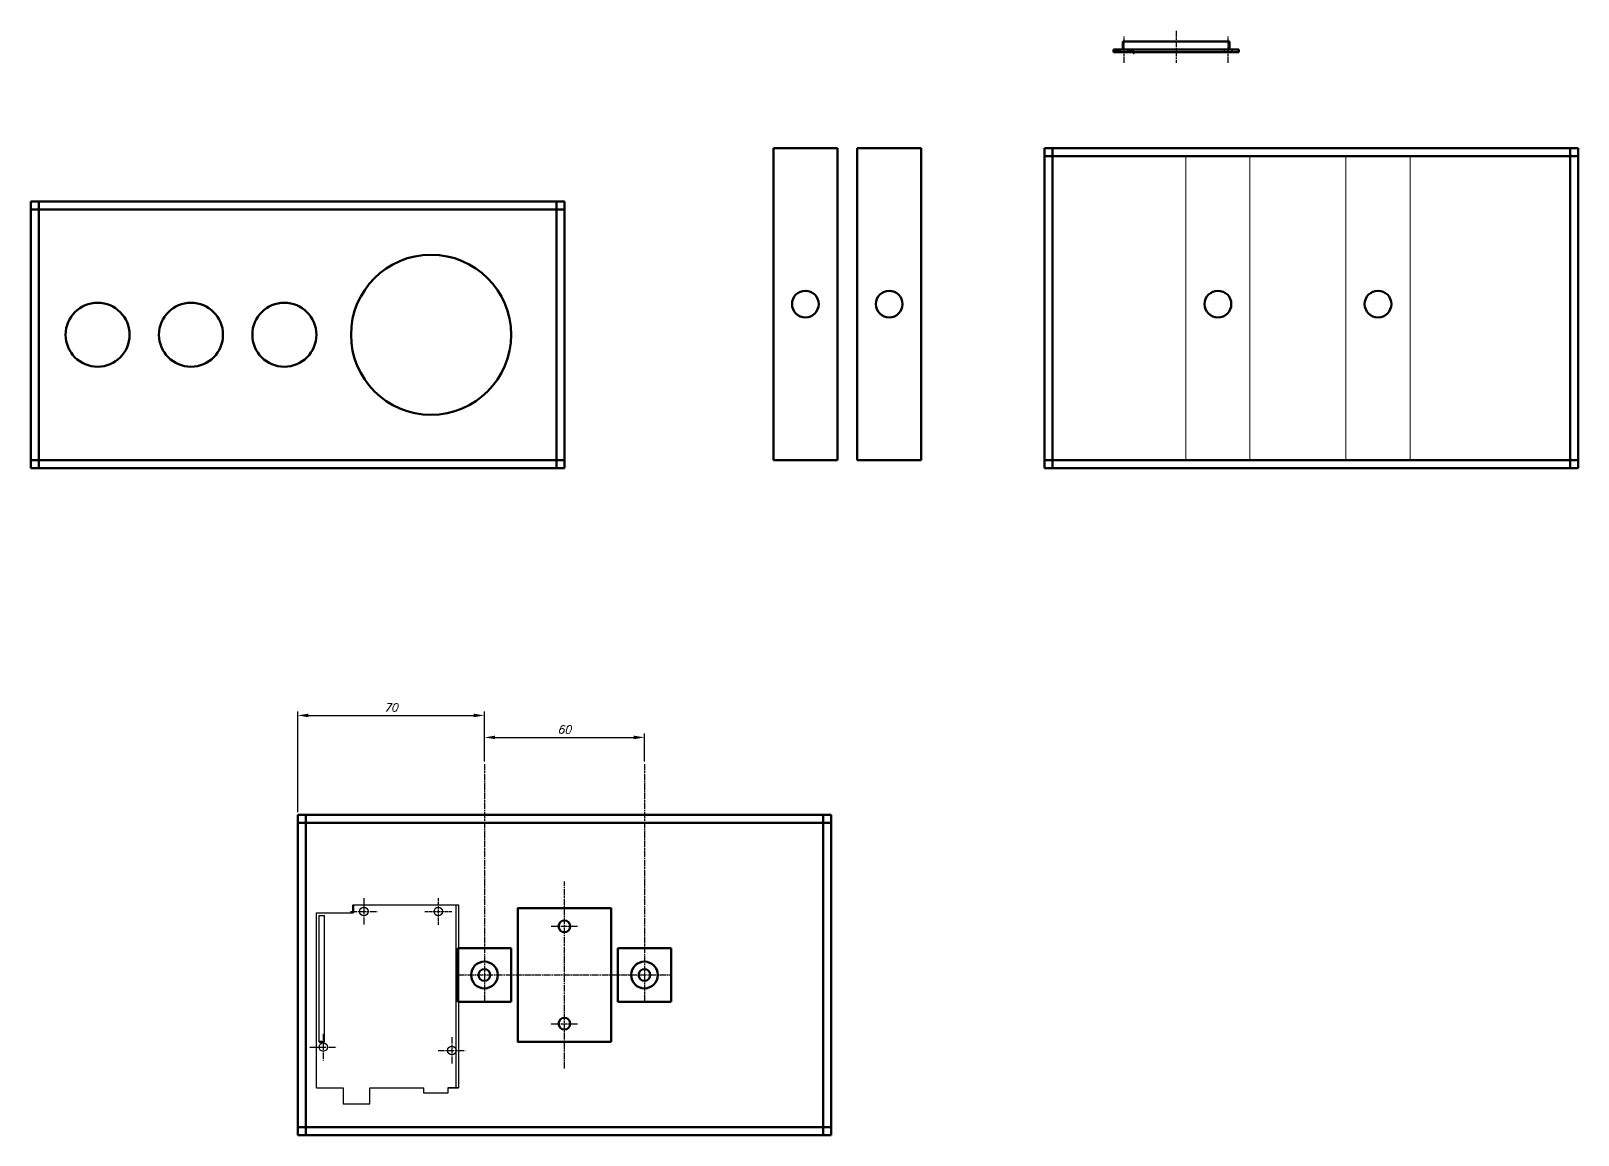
# Model space of a CAD drawing. Header units: millimetres. Extents: x 534 to 1430, y 38 to 664.
# Drawn here: x 850 to 1430, y 250 to 664 of the extents above; entities that cross this region are included whole.
import ezdxf

# ---------------------------------------------------------------- set-up
doc = ezdxf.new("R2010")
doc.units = ezdxf.units.MM
doc.header["$LTSCALE"] = 0.1
doc.linetypes.add('ACAD_ISO02W100', pattern=[15, 12, -3])
doc.linetypes.add('ACAD_ISO08W100', pattern=[36, 24, -3, 6, -3])
for name, color, linetype, lineweight in [('ACABADO', 7, 'Continuous', 50), ('ASCIURADO', 8, 'Continuous', 25), ('AUXILIAR', 4, 'Continuous', 9), ('EJES', 1, 'ACAD_ISO08W100', 25), ('FINA', 6, 'Continuous', 25), ('OCULTA', 3, 'ACAD_ISO02W100', 35), ('TEXTO', 1, 'Continuous', 35)]:
    doc.layers.add(name, color=color, linetype=linetype, lineweight=lineweight)
doc.layers.add('Guias', color=10, linetype='ACAD_ISO02W100')
doc.styles.add('NORMAL', font='romans.shx', dxfattribs={"oblique": 15})
doc.dimstyles.new('ISO-25', dxfattribs={"dimtxt": 3, "dimasz": 4, "dimexe": 1.5, "dimexo": 1, "dimgap": 1.5, "dimtad": 1, "dimtxsty": 'NORMAL', "dimcen": 0, "dimclrd": 6, "dimclre": 6, "dimclrt": 256, "dimadec": 0, "dimazin": 0, "dimtfac": 1, "dimtmove": 0, "dimatfit": 3, "dimfxl": 1, "dimlwd": 25, "dimlwe": 25, "dimarcsym": 0})

# ---------------------------------------------------------------- blocks, each defined once
blk = doc.blocks.new('*D30')
at = {"layer": 'Defpoints', "color": 0, "transparency": 16777216}
for p in [(1080, 399.06), (1020, 389.06), (1080, 389.06)]:
    blk.add_point(p, dxfattribs=at)
at = {"layer": 'TEXTO', "color": 6, "lineweight": 25, "transparency": 16777216}
for p, q in [((1020, 390.06), (1020, 400.56)), ((1080, 390.06), (1080, 400.56)), ((1024, 399.06), (1076, 399.06))]:
    blk.add_line(p, q, dxfattribs=at)
at = {"layer": 'TEXTO', "color": 6, "transparency": 16777216}
for points in [[(1024, 399.73), (1024, 398.4), (1020, 399.06)], [(1076, 399.73), (1076, 398.4), (1080, 399.06)]]:
    blk.add_solid(points, dxfattribs=at)
at = {"layer": 'TEXTO', "transparency": 16777216, "insert": (1050, 402.06), "char_height": 3, "attachment_point": 5, "style": 'NORMAL'}
blk.add_mtext('60', dxfattribs=at)
blk = doc.blocks.new('*D31')
at = {"layer": 'Defpoints', "color": 0, "transparency": 16777216}
for p in [(1020, 407.3), (1020, 389.06), (950, 370)]:
    blk.add_point(p, dxfattribs=at)
at = {"layer": 'TEXTO', "color": 6, "lineweight": 25, "transparency": 16777216}
for p, q in [((950, 371), (950, 408.8)), ((954, 407.3), (1016, 407.3)), ((1020, 390.06), (1020, 408.8))]:
    blk.add_line(p, q, dxfattribs=at)
at = {"layer": 'TEXTO', "color": 6, "transparency": 16777216}
for points in [[(954, 407.96), (954, 406.63), (950, 407.3)], [(1016, 407.96), (1016, 406.63), (1020, 407.3)]]:
    blk.add_solid(points, dxfattribs=at)
at = {"layer": 'TEXTO', "transparency": 16777216, "insert": (985, 410.3), "char_height": 3, "attachment_point": 5, "style": 'NORMAL'}
blk.add_mtext('70', dxfattribs=at)

msp = doc.modelspace()

# ---------------------------------------------------------------- hatches: boundary and pattern name
at = {"layer": 'ASCIURADO'}
h = msp.add_hatch(dxfattribs=at)
h.set_pattern_fill('ANSI31', color=256, scale=0.1)
h.set_pattern_definition([(45, (770.56383, 1571.85134), (-0.2245064, 0.2245064), [])])
h.paths.add_polyline_path([(1255.887, 656.886), (1255.887, 655.886), (1258.387, 655.886), (1258.387, 656.886)])
edge = h.paths.add_edge_path()
edge.add_spline(control_points=[(1263.087, 655.886), (1263.05, 656.013), (1263.062, 656.364), (1263.534, 656.735), (1263.491, 656.886)], knot_values=[0.5265348, 0.5265348, 0.5265348, 0.5265348, 0.9424366, 1.6572216, 1.6572216, 1.6572216, 1.6572216], degree=3, periodic=0)
edge.add_line((1263.491, 656.886), (1261.387, 656.886))
edge.add_line((1261.387, 656.886), (1261.387, 655.886))
edge.add_line((1261.387, 655.886), (1263.087, 655.886))

# ---------------------------------------------------------------- linework, layer by layer
for p, q in [((957, 267.7), (957, 333.3)), ((957, 333.3), (970.8, 333.3)), ((958, 285), (958, 332.3)), ((958, 332.3), (960, 332.3)), ((960, 285), (960, 332.3)), ((970.8, 336.3), (1010.3, 336.3)), ((1009.3, 336.3), (1009.3, 267.7)), ((1010.3, 336.3), (1010.3, 267.7)), ((957, 267.7), (967, 267.7)), ((967, 267.7), (967, 261.7)), ((977, 261.7), (977, 267.7)), ((977, 267.7), (997.3, 267.7)), ((997.3, 265.7), (997.3, 267.7)), ((1006.3, 267.7), (1010.3, 267.7)), ((1010.3, 267.7), (1006.3, 267.7)), ((1006.3, 267.7), (1006.3, 265.7)), ((967, 261.7), (977, 261.7)), ((1006.3, 265.7), (997.3, 265.7))]:
    msp.add_line(p, q)
for centre in [(974.8, 333.8), (1002.7, 333.8), (959.6, 283), (1007.8, 281.7)]:
    msp.add_circle(centre, 1.59)
at = {"layer": 'ACABADO'}
for p, q in [((1255.887, 656.886), (1302.887, 656.886)), ((1255.887, 655.886), (1255.887, 656.886)), ((1255.887, 655.886), (1302.887, 655.886)), ((1258.387, 655.886), (1258.387, 656.886)), ((1259.387, 659.886), (1299.387, 659.886)), ((1259.387, 659.886), (1259.387, 656.886)), ((1261.387, 655.886), (1261.387, 656.886)), ((1299.387, 659.886), (1299.387, 656.886)), ((1302.887, 656.886), (1302.887, 655.886)), ((1128.328, 503), (1128.328, 620)), ((1128.328, 620), (1152.328, 620)), ((1152.328, 503), (1152.328, 620)), ((1159.759, 503), (1159.759, 620)), ((1159.759, 620), (1183.759, 620)), ((1183.759, 503), (1183.759, 620)), ((1230, 620), (1230, 500)), ((1230, 620), (1430, 620)), ((1230, 617), (1430, 617)), ((1233, 620), (1233, 500)), ((1427, 500), (1427, 620)), ((1430, 500), (1430, 620)), ((850, 600), (1050, 600)), ((850, 600), (850, 500)), ((853, 600), (853, 500)), ((1047, 500), (1047, 600)), ((1050, 500), (1050, 600)), ((850, 597), (1050, 597)), ((850, 503), (1050, 503)), ((850, 500), (1050, 500)), ((1128.328, 503), (1152.328, 503)), ((1159.759, 503), (1183.759, 503)), ((1230, 503), (1430, 503)), ((1230, 500), (1430, 500)), ((950, 370), (950, 250)), ((950, 370), (1150, 370)), ((950, 367), (1150, 367)), ((953, 370), (953, 250)), ((1147, 370), (1147, 250)), ((1150, 370), (1150, 250)), ((970.8, 336.3), (970.8, 333.3)), ((1010, 320), (1010, 300)), ((1010, 320), (1030, 320)), ((1030, 320), (1030, 300)), ((1070, 320), (1090, 320)), ((1070, 320), (1070, 300)), ((1090, 320), (1090, 300)), ((1010, 300), (1030, 300)), ((1070, 300), (1090, 300)), ((958, 285), (960, 285)), ((950, 253), (1150, 253)), ((950, 250), (1150, 250))]:
    msp.add_line(p, q, dxfattribs=at)
msp.add_lwpolyline([(1067.5, 285), (1067.5, 335), (1032.5, 335), (1032.5, 285)], close=True, dxfattribs=at)
for centre, radius in [((1000, 550), 30), ((1140.328, 561.5), 5), ((1171.759, 561.5), 5), ((1295, 561.5), 5), ((1355, 561.5), 5), ((875, 550), 12), ((910, 550), 12), ((945, 550), 12), ((1050, 328.25), 2.2), ((1020, 310), 5), ((1080, 310), 5), ((1020, 310), 2.2), ((1080, 310), 2.2), ((1050, 291.75), 2.2)]:
    msp.add_circle(centre, radius, dxfattribs=at)
at = {"layer": 'AUXILIAR'}
for p, q in [((1283, 503), (1283, 617)), ((1307, 503), (1307, 617)), ((1343, 503), (1343, 617)), ((1367, 503), (1367, 617))]:
    msp.add_line(p, q, dxfattribs=at)
at = {"layer": 'EJES'}
for p, q in [((1259.887, 651.886), (1259.887, 661.886)), ((1279.387, 663.886), (1279.387, 651.886)), ((1298.887, 651.886), (1298.887, 661.886)), ((1020, 389.063), (1020, 300)), ((1080, 389.063), (1080, 300)), ((1050, 275), (1050, 345)), ((974.8, 338.8), (974.8, 328.8)), ((969.8, 333.8), (979.8, 333.8)), ((1045, 328.25), (1055, 328.25)), ((1010, 310), (1090, 310)), ((1045, 291.75), (1055, 291.75)), ((959.6, 288), (959.6, 278)), ((1007.8, 286.7), (1007.8, 276.7)), ((954.6, 283), (964.6, 283)), ((1002.7, 281.7), (1012.8, 281.7))]:
    msp.add_line(p, q, dxfattribs=at)
at = {"layer": 'FINA'}
msp.add_spline([(1263.024, 657.129), (1263.491, 656.886), (1263.121, 656.274), (1263.627, 655.147)], degree=3, dxfattribs=at)
at = {"layer": 'Guias'}
for p, q in [((1002.7, 338.8), (1002.7, 328.8)), ((997.7, 333.8), (1007.8, 333.8))]:
    msp.add_line(p, q, dxfattribs=at)
at = {"layer": 'OCULTA'}
for p, q in [((1297.387, 655.886), (1297.387, 656.886)), ((1300.387, 655.886), (1300.387, 656.886))]:
    msp.add_line(p, q, dxfattribs=at)

# ---------------------------------------------------------------- dimensions: what is measured, and where the dimension line sits
at = {"layer": 'TEXTO'}
for base, p1, p2, picture, middle in [((1020, 407.296), (950, 370), (1020, 389.063), '*D31', (985, 410.296)), ((1080, 399.063), (1020, 389.063), (1080, 389.063), '*D30', (1050, 402.063))]:
    dim = msp.add_linear_dim(base=base, p1=p1, p2=p2, dimstyle='ISO-25', dxfattribs=at)
    dim.commit()
    dim.dimension.update_dxf_attribs({"geometry": picture, "text_midpoint": middle})

doc.saveas('drawing.dxf')
